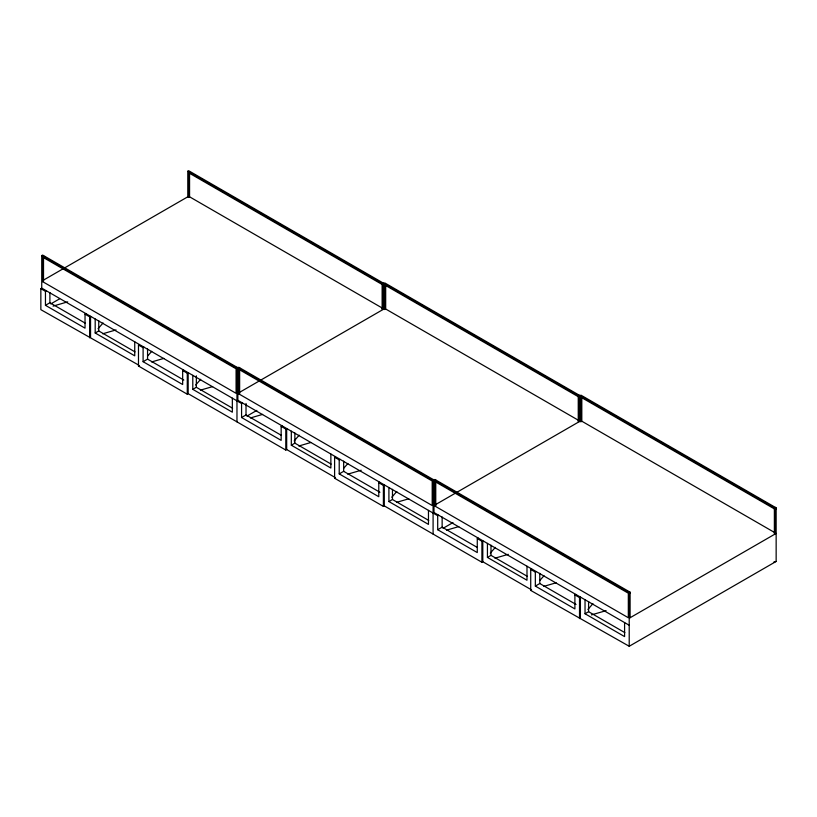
<?xml version="1.0" encoding="UTF-8"?>
<svg xmlns="http://www.w3.org/2000/svg" width="817" height="817" viewBox="0 0 817 817"><rect width="100%" height="100%" fill="white"/><g stroke="black" fill="none" stroke-linecap="round" stroke-linejoin="round"><path stroke-width="1.23" d="M195.671 385.042L200.686 379.282M391.792 497.247L396.807 491.477M587.913 609.451L592.928 603.681M98.06 328.72L103.065 322.981M147.622 356.049L151.748 351.32M294.181 440.925L299.185 435.185M343.743 468.253L347.868 463.525M490.302 553.129L495.306 547.39M539.863 580.458L543.989 575.73M242.465 402.995L241.577 403.506L41.738 288.125L41.738 255.568L42.627 255.057L433.98 480.999M42.627 256.078L43.515 255.568L43.515 281.13L42.627 280.609L187.787 196.805L187.787 171.243L188.676 170.733L579.141 396.163L579.141 421.725L578.252 421.204L578.252 395.653L579.141 395.142M42.627 281.64L236.082 393.324L236.082 368.794L42.627 257.11L42.627 281.64L43.515 281.13M187.787 196.805L188.676 197.316L189.564 196.805L383.02 308.489L382.131 309.01L382.131 283.448L383.02 282.937M138.277 364.882L40.85 309.663L40.85 288.646L41.738 288.125M40.85 288.646L45.456 291.301L46.344 290.791M45.456 291.301L45.456 305.313L49.898 302.75L85.08 323.052M50.766 303.934L59.58 298.848M45.456 305.313L85.029 328.158L85.029 314.147L85.918 313.636M85.029 314.147L89.666 316.822L90.554 316.312L90.554 337.329M95.191 318.987L95.191 332.999L98.745 330.946L134.999 351.882M335.491 456.703L334.602 457.214L334.602 478.231L335.491 477.71L286.675 449.534L285.787 450.044L188.165 393.692L187.277 394.202L138.481 366.026L138.481 345.009L139.37 344.498M138.481 345.009L143.098 347.674L143.986 347.164M143.098 347.674L143.098 361.686L147.55 359.123L183.805 380.058M138.481 366.026L139.37 365.516M143.098 361.686L182.661 384.521L182.661 370.52L183.549 369.999M182.661 370.52L187.277 373.185L188.165 372.675L188.165 393.692M192.792 375.34L192.792 389.352L196.346 387.299L232.61 408.234M236.971 368.283L238.748 367.252L630.101 593.203M382.131 284.479L384.797 282.937L775.262 508.368L775.262 533.93L774.373 533.409L774.373 507.857L775.262 507.337M238.748 368.283L239.636 367.773M383.908 284.479L383.02 284.99L188.676 172.785L188.676 197.316M238.748 369.304L239.636 368.794L239.636 393.324L238.748 393.845L238.748 369.304L432.203 480.999L432.203 505.529L238.748 393.845M385.685 309.01L384.797 309.52L384.797 284.99L385.685 284.479L385.685 309.01L579.141 420.694L578.252 421.204M384.797 309.52L383.908 309.01L238.748 392.814L239.636 393.324M236.971 400.851L237.859 400.33L437.698 515.711L438.586 515.19M241.577 403.506L241.577 417.518L246.019 414.954L281.201 435.257M246.918 416.119L256.855 410.379M241.577 417.518L281.15 440.363L281.15 426.351L282.039 425.841M281.15 426.351L285.787 429.027L286.675 428.517L286.675 449.534M291.312 431.192L291.312 445.204L294.866 443.151L331.12 464.087M334.602 457.214L339.218 459.879L340.107 459.368M339.218 459.879L339.218 473.891L343.661 471.327L379.925 492.263M339.218 473.891L378.782 496.726L378.782 482.714L379.67 482.204M378.782 482.714L383.398 485.39L384.286 484.869L384.286 505.886L481.907 562.249L482.796 561.739L531.612 589.915L530.723 590.425L530.723 569.418L531.612 568.898M388.912 487.545L388.912 501.556L392.466 499.504L428.731 520.439M334.602 478.231L383.398 506.407L384.286 505.886M433.092 480.488L434.869 479.456L630.101 592.172L630.101 617.734L629.213 617.223M578.252 396.674L580.918 395.142L776.15 507.857L776.15 561.432L629.213 646.267L530.723 590.425M434.869 480.488L435.757 479.967L435.757 505.529L434.869 506.04L434.869 481.509L435.757 480.999M580.029 396.674L579.141 397.195L384.797 284.99M581.806 421.204L580.918 421.725L580.918 397.195L581.806 396.674L581.806 421.204L775.262 532.898L774.373 533.409M580.918 421.725L580.029 421.204L434.869 505.018L435.757 505.529M433.092 513.045L433.98 512.535L629.213 625.25M437.698 515.711L437.698 529.722L442.14 527.149L477.322 547.461M443.039 528.323L452.975 522.584M437.698 529.722L477.271 552.568L477.271 538.556L478.159 538.046M477.271 538.556L481.907 541.232L482.796 540.721L482.796 561.739M487.432 543.397L487.432 557.408L490.986 555.356L527.241 576.291M530.723 569.418L535.339 572.084L536.228 571.573M535.339 572.084L535.339 586.095L539.782 583.532L576.046 604.457M535.339 586.095L574.902 608.931L574.902 594.919L575.791 594.408M574.902 594.919L579.519 597.584L580.407 597.074L580.407 618.091M585.033 599.749L585.033 613.751L588.587 611.698L624.852 632.634M630.101 592.172L629.213 592.693L629.213 646.267M774.373 508.879L776.15 507.857M776.15 508.879L775.262 509.389L580.918 397.195M630.101 617.734L776.15 533.409M53.064 306.109L67.719 301.851M102.687 333.796L116.045 329.915M151.615 361.951L163.87 358.387M250.4 417.957L262.614 414.403M298.808 446L310.95 442.477M347.736 474.156L361.216 470.235M446.521 530.162L458.735 526.608M494.928 558.205L508.286 554.324M543.856 586.351L556.111 582.797M200.4 390.148L212.634 386.604M396.521 502.353L408.755 498.809M591.416 614.905L606.102 610.656M773.699 562.137L776.15 561.432M187.787 171.243L383.02 283.959L383.02 309.52L382.131 309.01M434.869 481.509L628.324 593.203L628.324 617.734L434.869 506.04M41.738 255.568L237.859 368.794M433.092 505.018L433.98 505.529M236.971 392.814L237.859 393.324M487.432 557.408L526.985 580.244L526.985 566.232M585.033 613.751L624.586 636.596L624.586 622.585M291.312 445.204L330.865 468.039L330.865 454.027M388.912 501.556L428.465 524.391L428.465 510.38M95.191 332.999L134.744 355.834L134.744 341.823M192.792 389.352L232.345 412.187L232.345 398.175M588.587 601.516L588.587 611.698M580.029 395.653L580.029 421.204M579.519 597.584L579.519 618.602M539.782 573.34L539.782 583.532M490.986 545.164L490.986 555.356M481.907 541.232L481.907 562.249M442.14 516.967L442.14 527.149M433.98 479.967L433.98 512.535M433.092 479.456L433.092 534.063M392.466 489.312L392.466 499.504M383.908 283.448L383.908 309.01M383.398 485.39L383.398 506.407M343.661 461.135L343.661 471.327M294.866 432.959L294.866 443.151M285.787 429.027L285.787 450.044M246.019 403.486L246.019 414.954M237.859 367.773L237.859 400.33M236.971 367.252L236.971 421.858M196.346 375.83L196.346 387.299M189.564 172.275L189.564 196.805M187.277 373.185L187.277 394.202M147.55 348.93L147.55 359.123M98.745 320.754L98.745 330.946M89.666 316.822L89.666 337.84M49.898 292.557L49.898 302.75"/></g></svg>
